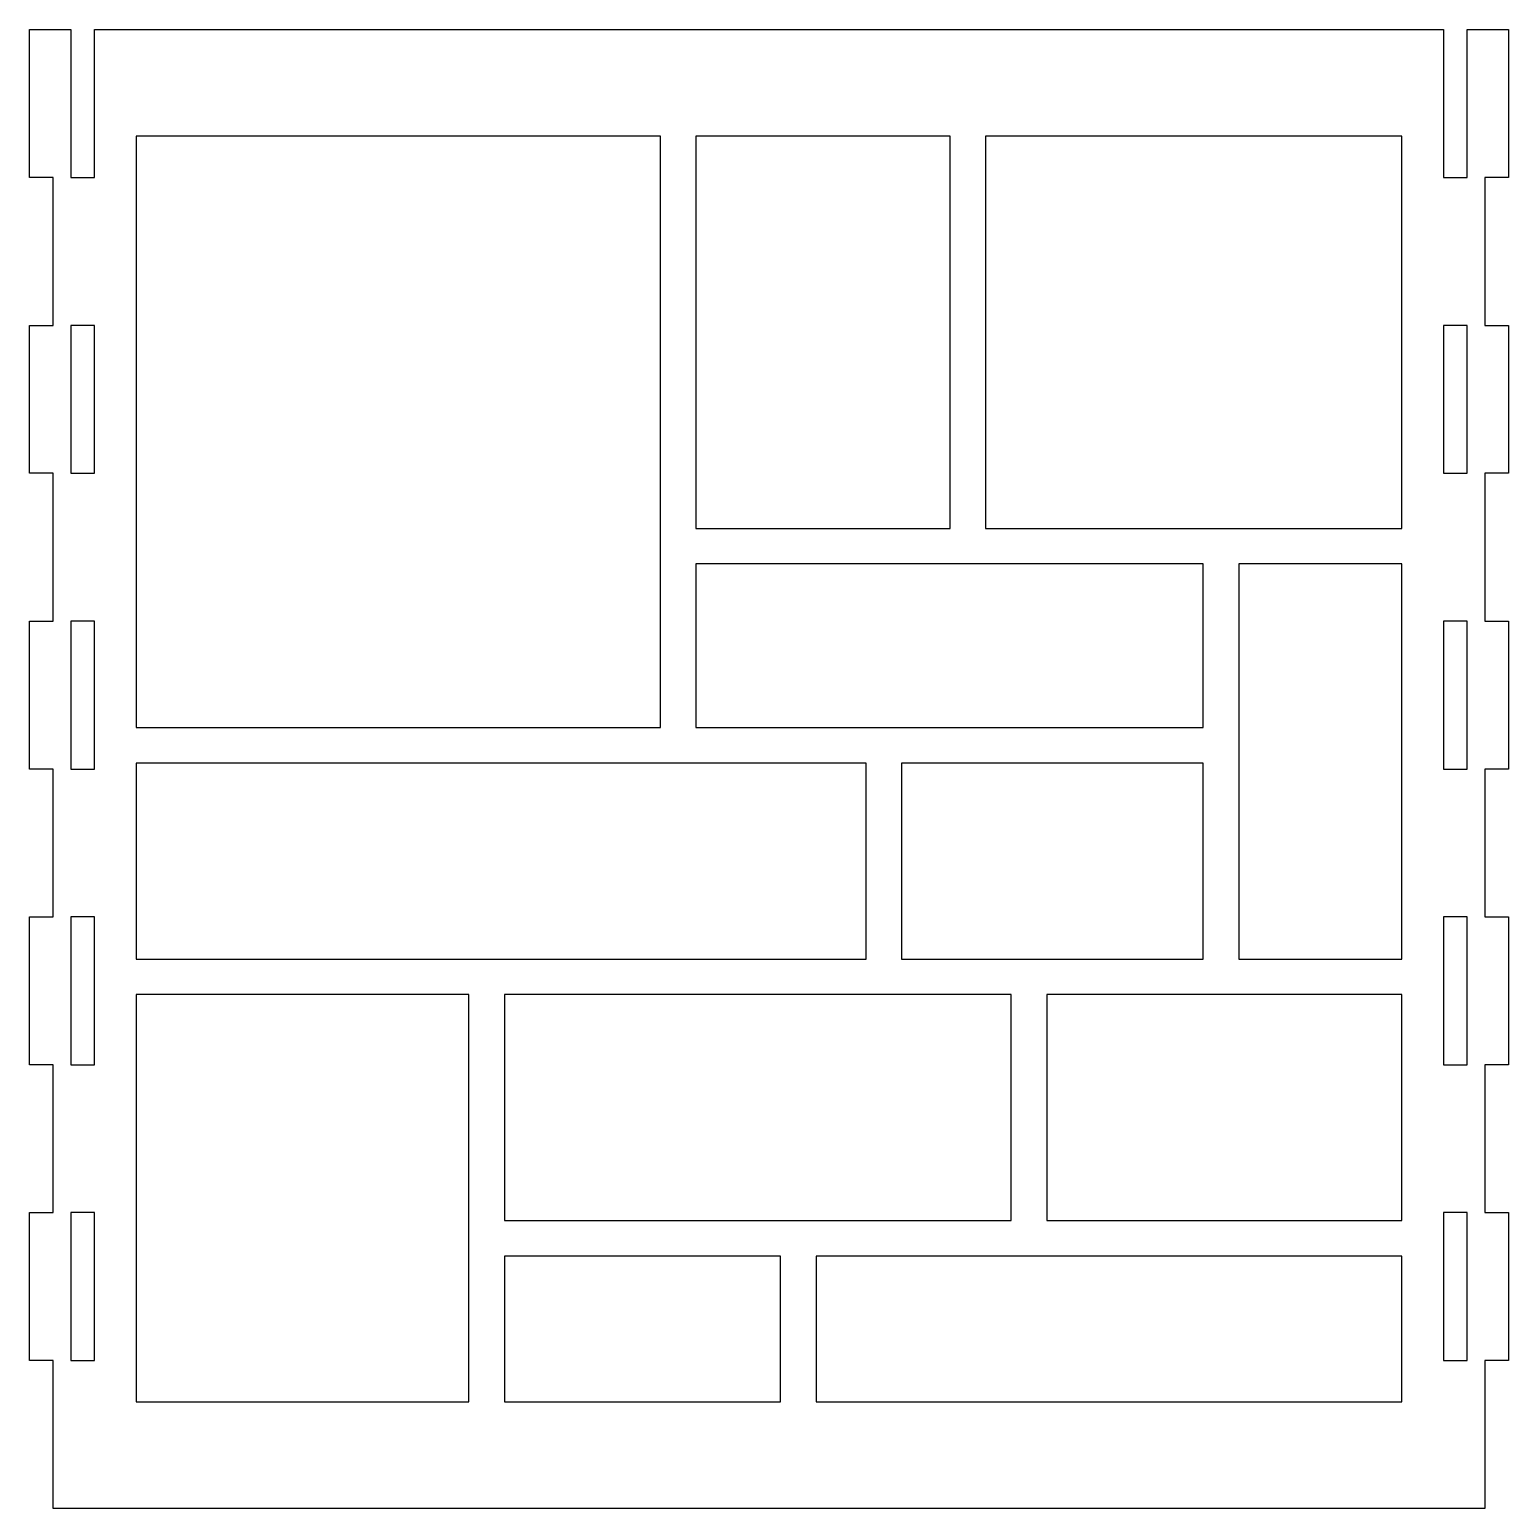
# Model space of a CAD drawing. Header units: millimetres. Extents: x 0 to 250, y 0 to 250.
import ezdxf

# ---------------------------------------------------------------- set-up
doc = ezdxf.new("R2010")
doc.units = ezdxf.units.MM
doc.layers.get('0').update_dxf_attribs({"linetype": 'CONTINUOUS'})

msp = doc.modelspace()

# ---------------------------------------------------------------- linework, layer by layer
for points in [[(11, 225), (11, 250), (239, 250), (239, 225), (243, 225), (243, 250), (250, 250), (250, 225), (246, 225), (246, 200), (250, 200), (250, 175), (246, 175), (246, 150), (250, 150), (250, 125), (246, 125), (246, 100), (250, 100), (250, 75), (246, 75), (246, 50), (250, 50), (250, 25), (246, 25), (246, 0), (4, 0), (4, 25), (0, 25), (0, 50), (4, 50), (4, 75), (0, 75), (0, 100), (4, 100), (4, 125), (0, 125), (0, 150), (4, 150), (4, 175), (0, 175), (0, 200), (4, 200), (4, 225), (0, 225), (0, 250), (7, 250), (7, 225)], [(18, 131.99), (106.64, 131.99), (106.64, 232), (18, 232)], [(112.64, 232), (112.64, 165.67), (155.62, 165.67), (155.62, 232)], [(232, 232), (161.62, 232), (161.62, 165.67), (232, 165.67)], [(7, 175), (11, 175), (11, 200), (7, 200)], [(243, 200), (239, 200), (239, 175), (243, 175)], [(198.4, 131.99), (198.4, 159.67), (112.64, 159.67), (112.64, 131.99)], [(232, 92.88), (232, 159.67), (204.4, 159.67), (204.4, 92.88)], [(7, 125), (11, 125), (11, 150), (7, 150)], [(243, 150), (239, 150), (239, 125), (243, 125)], [(18, 92.88), (141.4, 92.88), (141.4, 125.99), (18, 125.99)], [(198.4, 92.88), (198.4, 125.99), (147.4, 125.99), (147.4, 92.88)], [(7, 75), (11, 75), (11, 100), (7, 100)], [(243, 100), (239, 100), (239, 75), (243, 75)], [(18, 18), (74.28, 18), (74.28, 86.88), (18, 86.88)], [(165.95, 48.65), (165.95, 86.88), (80.28, 86.88), (80.28, 48.65)], [(171.95, 48.65), (232, 48.65), (232, 86.88), (171.95, 86.88)], [(7, 25), (11, 25), (11, 50), (7, 50)], [(243, 50), (239, 50), (239, 25), (243, 25)], [(80.28, 18), (126.97, 18), (126.97, 42.65), (80.28, 42.65)], [(232, 18), (232, 42.65), (132.97, 42.65), (132.97, 18)]]:
    msp.add_lwpolyline(points, close=True)

doc.saveas('drawing.dxf')
